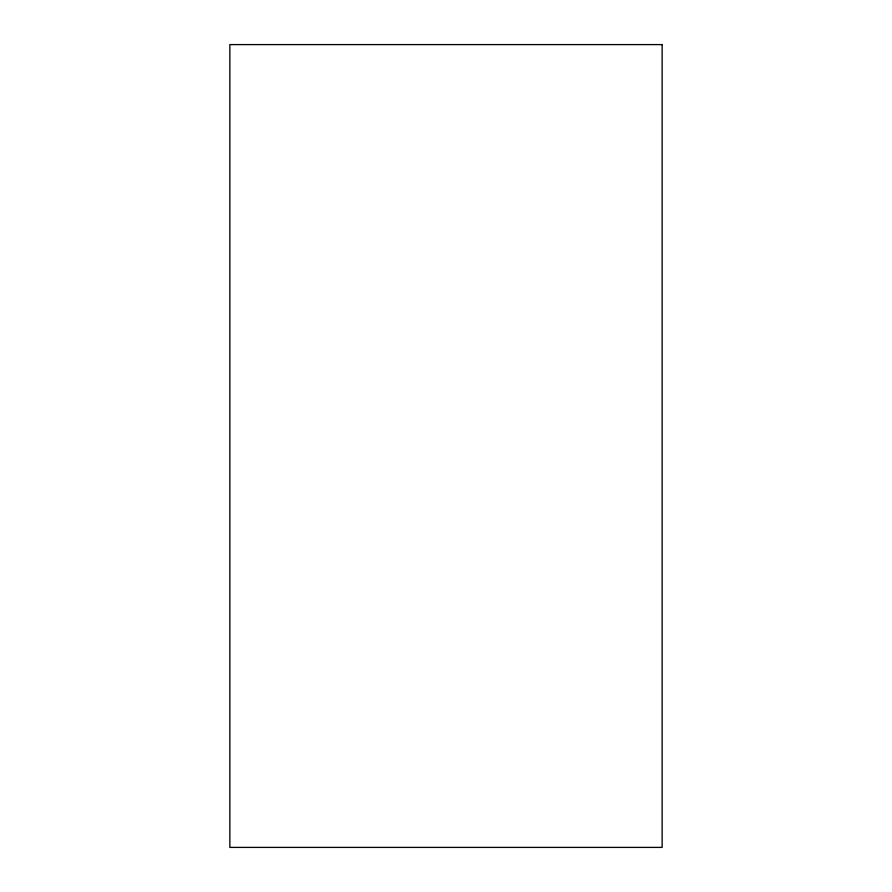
<?xml version="1.0" encoding="UTF-8"?>
<svg xmlns="http://www.w3.org/2000/svg" width="892" height="892" viewBox="0 0 892 892"><rect width="100%" height="100%" fill="white"/><g stroke="black" fill="none" stroke-linecap="round" stroke-linejoin="round"><path stroke-width="1.34" d="M662.143 44.6L229.857 44.6L229.857 847.4L662.143 847.4L662.143 44.6"/></g></svg>
